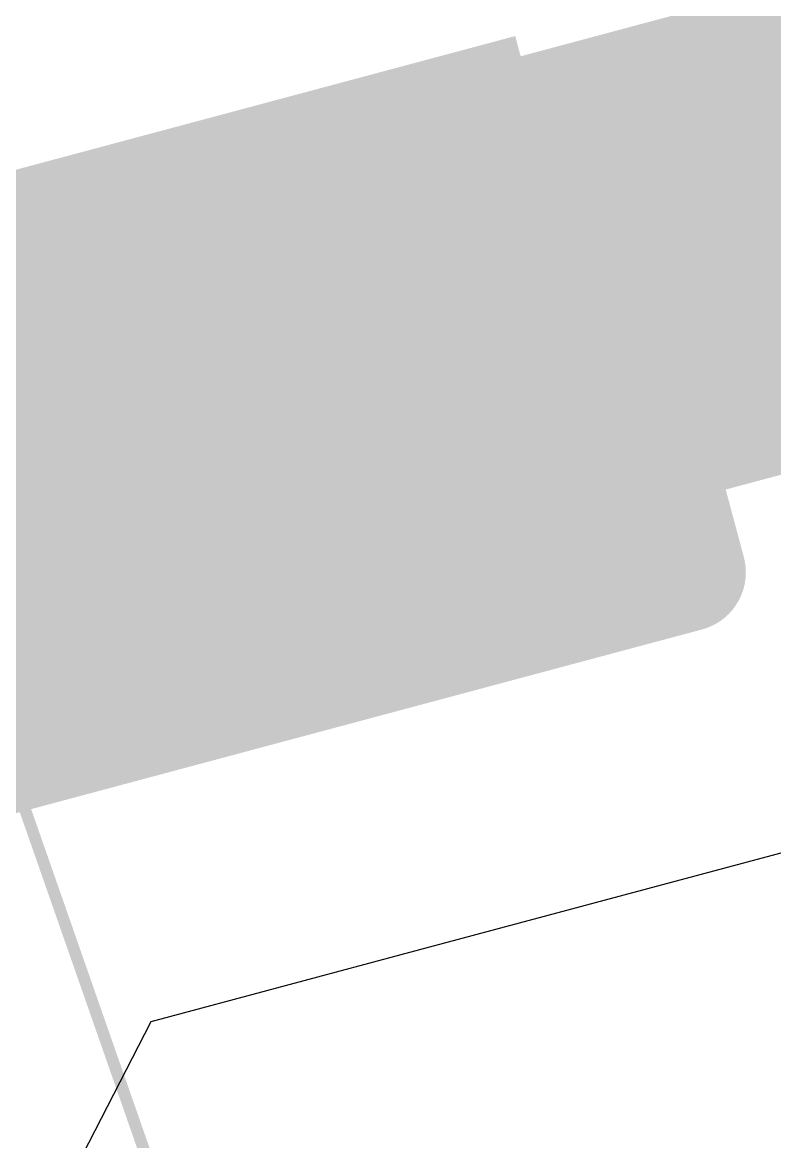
# Model space of a CAD drawing. Header units: inches. Extents: x -7 to 348, y -14 to 159.
# Drawn here: x 15.858 to 16.668, y 12.696 to 13.902 of the extents above; entities that cross this region are included whole.
import ezdxf

# ---------------------------------------------------------------- set-up
doc = ezdxf.new("R2010")
doc.units = ezdxf.units.IN
for name, color, linetype in [('Dimension', 6, 'Continuous'), ('Fabrication', 76, 'Continuous'), ('Top Layer', 1, 'Continuous'), ('Top Overlay', 2, 'Continuous'), ('Top Paste', 8, 'Continuous'), ('Top Solder', 216, 'Continuous')]:
    doc.layers.add(name, color=color, linetype=linetype)

msp = doc.modelspace()

# ---------------------------------------------------------------- hatches: boundary and pattern name
at = {"layer": 'Top Layer'}
msp.add_hatch(color=1, dxfattribs=at).paths.add_polyline_path([(15.7331, 13.649), (16.3465, 13.8134), (16.4648, 13.3717), (15.8515, 13.2074)])
at = {"layer": 'Top Paste'}
msp.add_hatch(color=8, dxfattribs=at).paths.add_polyline_path([(15.7331, 13.649), (16.3465, 13.8134), (16.4648, 13.3717), (15.8515, 13.2074)])
at = {"layer": 'Top Solder'}
msp.add_hatch(color=216, dxfattribs=at).paths.add_polyline_path([(15.6596, 13.6914), (16.3889, 13.8868), (16.5383, 13.3293), (15.809, 13.1339)])

# ---------------------------------------------------------------- linework, layer by layer
at = {"layer": 'Dimension'}
msp.add_lwpolyline([(58.31, 19.467, 0.254, 0.254, 1), (13.31, 19.467, 0.254, 0.254, 1)], format="xyseb", close=True, dxfattribs=at)
at = {"layer": 'Fabrication'}
for points in [[(53.1935, 31.3327, 0.0127, 0.0127, -1.1671), (15.6751, 13.587, 0.0127, 0.0127, 0)], [(53.1935, 31.3327, 0.0127, 0.0127, -1.1671), (15.6751, 13.587, 0.0127, 0.0127, 0)], [(53.1935, 31.3327, 0.0127, 0.0127, -1.1671), (15.6751, 13.587, 0.0127, 0.0127, 0)], [(53.1935, 31.3327, 0.0127, 0.0127, -1.1671), (15.6751, 13.587, 0.0127, 0.0127, 0)], [(54.5111, 31.1383, 0.0127, 0.0127, -1.205705), (14.1774, 15.55, 0.0127, 0.0127, 0)], [(54.5111, 31.1383, 0.0127, 0.0127, -1.205705), (14.1774, 15.55, 0.0127, 0.0127, 0)], [(15.6751, 13.587, 0.0127, 0.0127, -0.501281), (16.3942, 14.55, 0.0127, 0.0127, 0)], [(15.6751, 13.587, 0.0127, 0.0127, -0.501281), (16.3942, 14.55, 0.0127, 0.0127, 0)], [(15.6751, 13.587, 0.0127, 0.0127, -0.501281), (16.3942, 14.55, 0.0127, 0.0127, 0)], [(15.6751, 13.587, 0.0127, 0.0127, -0.501281), (16.3942, 14.55, 0.0127, 0.0127, 0)]]:
    msp.add_lwpolyline(points, format="xyseb", dxfattribs=at)
at = {"layer": 'Top Layer'}
for p, q in [((16.2863, 12.9027), (16.7472, 13.0263)), ((15.997, 12.8252), (16.2862, 12.9027)), ((16.2862, 12.9027), (16.2863, 12.9027)), ((15.8874, 12.6118), (15.997, 12.8252))]:
    msp.add_line(p, q, dxfattribs=at)
for points in [[(14.2446, 13.1348, 2.032, 2.032, -0.267603), (19.4524, 34.998, 2.032, 2.032, 0)], [(16.6308, 7.7862, 2.032, 2.032, -0.065353), (14.2446, 13.1348, 2.032, 2.032, 0)], [(16.1187, 13.5281, 0.508, 0.508, 0), (17.2857, 13.8408, 0.508, 0.508, 0)], [(16.0959, 13.522, 0.508, 0.508, 0), (16.1187, 13.5281, 0.508, 0.508, 0)], [(14.38, 13.0622, 0.508, 0.508, 0), (16.0959, 13.522, 0.508, 0.508, 0)]]:
    msp.add_lwpolyline(points, format="xyseb", dxfattribs=at)
for points in [[(15.9917, 13.5281, 0.254, 0.254, 1), (16.2457, 13.5281, 0.254, 0.254, 1)], [(15.9917, 13.5281, 0.254, 0.254, 1), (16.2457, 13.5281, 0.254, 0.254, 1)], [(15.9689, 13.522, 0.254, 0.254, 1), (16.2229, 13.522, 0.254, 0.254, 1)], [(15.9689, 13.522, 0.254, 0.254, 1), (16.2229, 13.522, 0.254, 0.254, 1)]]:
    msp.add_lwpolyline(points, format="xyseb", close=True, dxfattribs=at)
at = {"layer": 'Top Overlay'}
for points in [[(16.4422, 13.7996, 0.127, 0.127, 0), (16.5737, 13.3089, 0.127, 0.127, 0)], [(15.7886, 13.0985, 0.127, 0.127, 0), (16.5737, 13.3089, 0.127, 0.127, 0)]]:
    msp.add_lwpolyline(points, format="xyseb", dxfattribs=at)
for points in [[(16.4105, 13.7996, 0.0635, 0.0635, 1), (16.474, 13.7996, 0.0635, 0.0635, 1)], [(16.5419, 13.3089, 0.0635, 0.0635, 1), (16.6054, 13.3089, 0.0635, 0.0635, 1)], [(16.5419, 13.3089, 0.0635, 0.0635, 1), (16.6054, 13.3089, 0.0635, 0.0635, 1)]]:
    msp.add_lwpolyline(points, format="xyseb", close=True, dxfattribs=at)

doc.saveas('drawing.dxf')
